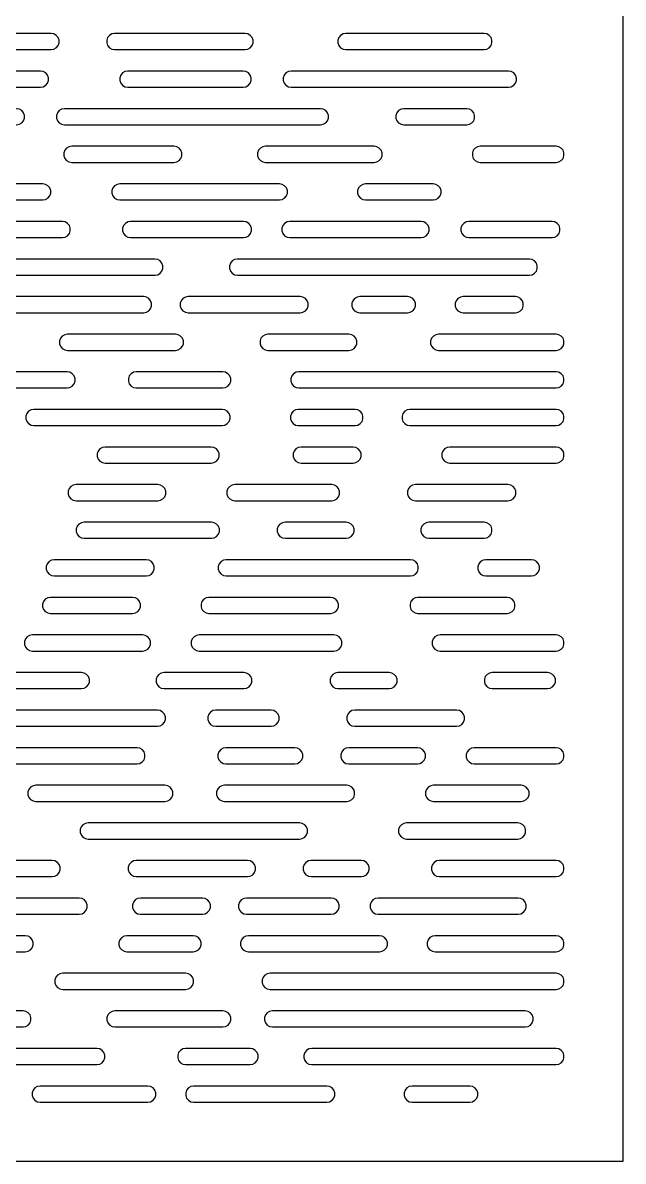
# Model space of a CAD drawing. Header units: millimetres. Extents: x 0 to 521, y 0 to 851.
# Drawn here: x 297.6 to 521, y 0 to 424 of the extents above; entities that cross this region are included whole.
import ezdxf

# ---------------------------------------------------------------- set-up
doc = ezdxf.new("R2010")
doc.units = ezdxf.units.MM
doc.layers.add('CUT_INSIDE', color=5, linetype='Continuous')
doc.layers.add('CUT_OUTSIDE', color=1, linetype='Continuous')

msp = doc.modelspace()

# ---------------------------------------------------------------- linework, layer by layer
at = {"layer": 'CUT_INSIDE'}
for points in [[(308.16, 420), (281.55, 420), (280.52, 419.82), (279.62, 419.3), (278.95, 418.5), (278.6, 417.52), (278.6, 416.48), (278.95, 415.5), (279.62, 414.7), (280.52, 414.18), (281.55, 414), (308.16, 414), (309.18, 414.18), (310.08, 414.7), (310.75, 415.5), (311.11, 416.48), (311.11, 417.52), (310.75, 418.5), (310.08, 419.3), (309.18, 419.82), (308.16, 420)], [(380.3, 420), (331.78, 420), (330.75, 419.82), (329.85, 419.3), (329.18, 418.5), (328.82, 417.52), (328.82, 416.48), (329.18, 415.5), (329.85, 414.7), (330.75, 414.18), (331.78, 414), (380.3, 414), (381.33, 414.18), (382.23, 414.7), (382.9, 415.5), (383.26, 416.48), (383.26, 417.52), (382.9, 418.5), (382.23, 419.3), (381.33, 419.82), (380.3, 420)], [(469.22, 420), (417.78, 420), (416.75, 419.82), (415.85, 419.3), (415.18, 418.5), (414.82, 417.52), (414.82, 416.48), (415.18, 415.5), (415.85, 414.7), (416.75, 414.18), (417.78, 414), (469.22, 414), (470.25, 414.18), (471.15, 414.7), (471.82, 415.5), (472.18, 416.48), (472.18, 417.52), (471.82, 418.5), (471.15, 419.3), (470.25, 419.82), (469.22, 420)], [(304.19, 406), (271.32, 406), (270.29, 405.82), (269.39, 405.3), (268.72, 404.5), (268.36, 403.52), (268.36, 402.48), (268.72, 401.5), (269.39, 400.7), (270.29, 400.18), (271.32, 400), (304.19, 400), (305.22, 400.18), (306.12, 400.7), (306.79, 401.5), (307.14, 402.48), (307.14, 403.52), (306.79, 404.5), (306.12, 405.3), (305.22, 405.82), (304.19, 406)], [(379.63, 406), (336.64, 406), (335.61, 405.82), (334.71, 405.3), (334.04, 404.5), (333.68, 403.52), (333.68, 402.48), (334.04, 401.5), (334.71, 400.7), (335.61, 400.18), (336.64, 400), (379.63, 400), (380.65, 400.18), (381.55, 400.7), (382.22, 401.5), (382.58, 402.48), (382.58, 403.52), (382.22, 404.5), (381.55, 405.3), (380.65, 405.82), (379.63, 406)], [(478.34, 406), (397.45, 406), (396.43, 405.82), (395.52, 405.3), (394.85, 404.5), (394.5, 403.52), (394.5, 402.48), (394.85, 401.5), (395.52, 400.7), (396.43, 400.18), (397.45, 400), (478.34, 400), (479.36, 400.18), (480.27, 400.7), (480.94, 401.5), (481.29, 402.48), (481.29, 403.52), (480.94, 404.5), (480.27, 405.3), (479.36, 405.82), (478.34, 406)], [(295.3, 392), (250.12, 392), (249.09, 391.82), (248.19, 391.3), (247.52, 390.5), (247.17, 389.52), (247.17, 388.48), (247.52, 387.5), (248.19, 386.7), (249.09, 386.18), (250.12, 386), (295.3, 386), (296.33, 386.18), (297.23, 386.7), (297.9, 387.5), (298.26, 388.48), (298.26, 389.52), (297.9, 390.5), (297.23, 391.3), (296.33, 391.82), (295.3, 392)], [(408.39, 392), (313.09, 392), (312.06, 391.82), (311.16, 391.3), (310.49, 390.5), (310.13, 389.52), (310.13, 388.48), (310.49, 387.5), (311.16, 386.7), (312.06, 386.18), (313.09, 386), (408.39, 386), (409.41, 386.18), (410.31, 386.7), (410.98, 387.5), (411.34, 388.48), (411.34, 389.52), (410.98, 390.5), (410.31, 391.3), (409.41, 391.82), (408.39, 392)], [(462.77, 392), (439.35, 392), (438.33, 391.82), (437.43, 391.3), (436.76, 390.5), (436.4, 389.52), (436.4, 388.48), (436.76, 387.5), (437.43, 386.7), (438.33, 386.18), (439.35, 386), (462.77, 386), (463.8, 386.18), (464.7, 386.7), (465.37, 387.5), (465.73, 388.48), (465.73, 389.52), (465.37, 390.5), (464.7, 391.3), (463.8, 391.82), (462.77, 392)], [(353.83, 378), (315.8, 378), (314.78, 377.82), (313.87, 377.3), (313.2, 376.5), (312.85, 375.52), (312.85, 374.48), (313.2, 373.5), (313.87, 372.7), (314.78, 372.18), (315.8, 372), (353.83, 372), (354.86, 372.18), (355.76, 372.7), (356.43, 373.5), (356.79, 374.48), (356.79, 375.52), (356.43, 376.5), (355.76, 377.3), (354.86, 377.82), (353.83, 378)], [(428.31, 378), (387.91, 378), (386.89, 377.82), (385.99, 377.3), (385.32, 376.5), (384.96, 375.52), (384.96, 374.48), (385.32, 373.5), (385.99, 372.7), (386.89, 372.18), (387.91, 372), (428.31, 372), (429.34, 372.18), (430.24, 372.7), (430.91, 373.5), (431.27, 374.48), (431.27, 375.52), (430.91, 376.5), (430.24, 377.3), (429.34, 377.82), (428.31, 378)], [(496, 378), (467.83, 378), (466.8, 377.82), (465.9, 377.3), (465.23, 376.5), (464.87, 375.52), (464.87, 374.48), (465.23, 373.5), (465.9, 372.7), (466.8, 372.18), (467.83, 372), (496, 372), (497.03, 372.18), (497.93, 372.7), (498.6, 373.5), (498.95, 374.48), (498.95, 375.52), (498.6, 376.5), (497.93, 377.3), (497.03, 377.82), (496, 378)], [(305.03, 364), (283.93, 364), (282.9, 363.82), (282, 363.3), (281.33, 362.5), (280.97, 361.52), (280.97, 360.48), (281.33, 359.5), (282, 358.7), (282.9, 358.18), (283.93, 358), (305.03, 358), (306.05, 358.18), (306.96, 358.7), (307.63, 359.5), (307.98, 360.48), (307.98, 361.52), (307.63, 362.5), (306.96, 363.3), (306.05, 363.82), (305.03, 364)], [(393.1, 364), (333.7, 364), (332.68, 363.82), (331.77, 363.3), (331.1, 362.5), (330.75, 361.52), (330.75, 360.48), (331.1, 359.5), (331.77, 358.7), (332.68, 358.18), (333.7, 358), (393.1, 358), (394.13, 358.18), (395.03, 358.7), (395.7, 359.5), (396.06, 360.48), (396.06, 361.52), (395.7, 362.5), (395.03, 363.3), (394.13, 363.82), (393.1, 364)], [(450.25, 364), (425.13, 364), (424.11, 363.82), (423.2, 363.3), (422.53, 362.5), (422.18, 361.52), (422.18, 360.48), (422.53, 359.5), (423.2, 358.7), (424.11, 358.18), (425.13, 358), (450.25, 358), (451.28, 358.18), (452.18, 358.7), (452.85, 359.5), (453.21, 360.48), (453.21, 361.52), (452.85, 362.5), (452.18, 363.3), (451.28, 363.82), (450.25, 364)], [(312.33, 350), (222.38, 350), (221.35, 349.82), (220.45, 349.3), (219.78, 348.5), (219.42, 347.52), (219.42, 346.48), (219.78, 345.5), (220.45, 344.7), (221.35, 344.18), (222.38, 344), (312.33, 344), (313.36, 344.18), (314.26, 344.7), (314.93, 345.5), (315.29, 346.48), (315.29, 347.52), (314.93, 348.5), (314.26, 349.3), (313.36, 349.82), (312.33, 350)], [(379.73, 350), (337.69, 350), (336.67, 349.82), (335.76, 349.3), (335.09, 348.5), (334.74, 347.52), (334.74, 346.48), (335.09, 345.5), (335.76, 344.7), (336.67, 344.18), (337.69, 344), (379.73, 344), (380.76, 344.18), (381.66, 344.7), (382.33, 345.5), (382.69, 346.48), (382.69, 347.52), (382.33, 348.5), (381.66, 349.3), (380.76, 349.82), (379.73, 350)], [(445.81, 350), (396.94, 350), (395.91, 349.82), (395.01, 349.3), (394.34, 348.5), (393.98, 347.52), (393.98, 346.48), (394.34, 345.5), (395.01, 344.7), (395.91, 344.18), (396.94, 344), (445.81, 344), (446.83, 344.18), (447.73, 344.7), (448.4, 345.5), (448.76, 346.48), (448.76, 347.52), (448.4, 348.5), (447.73, 349.3), (446.83, 349.82), (445.81, 350)], [(494.52, 350), (463.57, 350), (462.54, 349.82), (461.64, 349.3), (460.97, 348.5), (460.62, 347.52), (460.62, 346.48), (460.97, 345.5), (461.64, 344.7), (462.54, 344.18), (463.57, 344), (494.52, 344), (495.54, 344.18), (496.45, 344.7), (497.11, 345.5), (497.47, 346.48), (497.47, 347.52), (497.11, 348.5), (496.45, 349.3), (495.54, 349.82), (494.52, 350)], [(346.77, 336), (282.21, 336), (281.19, 335.82), (280.28, 335.3), (279.61, 334.5), (279.26, 333.52), (279.26, 332.48), (279.61, 331.5), (280.28, 330.7), (281.19, 330.18), (282.21, 330), (346.77, 330), (347.8, 330.18), (348.7, 330.7), (349.37, 331.5), (349.73, 332.48), (349.73, 333.52), (349.37, 334.5), (348.7, 335.3), (347.8, 335.82), (346.77, 336)], [(486.08, 336), (377.44, 336), (376.42, 335.82), (375.51, 335.3), (374.84, 334.5), (374.49, 333.52), (374.49, 332.48), (374.84, 331.5), (375.51, 330.7), (376.42, 330.18), (377.44, 330), (486.08, 330), (487.1, 330.18), (488.01, 330.7), (488.68, 331.5), (489.03, 332.48), (489.03, 333.52), (488.68, 334.5), (488.01, 335.3), (487.1, 335.82), (486.08, 336)], [(342.58, 322), (292.47, 322), (291.45, 321.82), (290.55, 321.3), (289.88, 320.5), (289.52, 319.52), (289.52, 318.48), (289.88, 317.5), (290.55, 316.7), (291.45, 316.18), (292.47, 316), (342.58, 316), (343.61, 316.18), (344.51, 316.7), (345.18, 317.5), (345.54, 318.48), (345.54, 319.52), (345.18, 320.5), (344.51, 321.3), (343.61, 321.82), (342.58, 322)], [(400.84, 322), (359.13, 322), (358.1, 321.82), (357.2, 321.3), (356.53, 320.5), (356.17, 319.52), (356.17, 318.48), (356.53, 317.5), (357.2, 316.7), (358.1, 316.18), (359.13, 316), (400.84, 316), (401.86, 316.18), (402.77, 316.7), (403.44, 317.5), (403.79, 318.48), (403.79, 319.52), (403.44, 320.5), (402.77, 321.3), (401.86, 321.82), (400.84, 322)], [(440.75, 322), (423, 322), (421.97, 321.82), (421.07, 321.3), (420.4, 320.5), (420.04, 319.52), (420.04, 318.48), (420.4, 317.5), (421.07, 316.7), (421.97, 316.18), (423, 316), (440.75, 316), (441.78, 316.18), (442.68, 316.7), (443.35, 317.5), (443.71, 318.48), (443.71, 319.52), (443.35, 320.5), (442.68, 321.3), (441.78, 321.82), (440.75, 322)], [(480.87, 322), (461.44, 322), (460.42, 321.82), (459.52, 321.3), (458.85, 320.5), (458.49, 319.52), (458.49, 318.48), (458.85, 317.5), (459.52, 316.7), (460.42, 316.18), (461.44, 316), (480.87, 316), (481.9, 316.18), (482.8, 316.7), (483.47, 317.5), (483.82, 318.48), (483.82, 319.52), (483.47, 320.5), (482.8, 321.3), (481.9, 321.82), (480.87, 322)], [(354.41, 308), (314.23, 308), (313.21, 307.82), (312.3, 307.3), (311.64, 306.5), (311.28, 305.52), (311.28, 304.48), (311.64, 303.5), (312.3, 302.7), (313.21, 302.18), (314.23, 302), (354.41, 302), (355.44, 302.18), (356.34, 302.7), (357.01, 303.5), (357.37, 304.48), (357.37, 305.52), (357.01, 306.5), (356.34, 307.3), (355.44, 307.82), (354.41, 308)], [(418.95, 308), (388.83, 308), (387.8, 307.82), (386.9, 307.3), (386.23, 306.5), (385.87, 305.52), (385.87, 304.48), (386.23, 303.5), (386.9, 302.7), (387.8, 302.18), (388.83, 302), (418.95, 302), (419.97, 302.18), (420.87, 302.7), (421.54, 303.5), (421.9, 304.48), (421.9, 305.52), (421.54, 306.5), (420.87, 307.3), (419.97, 307.82), (418.95, 308)], [(496, 308), (452.29, 308), (451.26, 307.82), (450.36, 307.3), (449.69, 306.5), (449.34, 305.52), (449.34, 304.48), (449.69, 303.5), (450.36, 302.7), (451.26, 302.18), (452.29, 302), (496, 302), (497.03, 302.18), (497.93, 302.7), (498.6, 303.5), (498.95, 304.48), (498.95, 305.52), (498.6, 306.5), (497.93, 307.3), (497.03, 307.82), (496, 308)], [(314.1, 294), (272.37, 294), (271.35, 293.82), (270.45, 293.3), (269.78, 292.5), (269.42, 291.52), (269.42, 290.48), (269.78, 289.5), (270.45, 288.7), (271.35, 288.18), (272.37, 288), (314.1, 288), (315.13, 288.18), (316.03, 288.7), (316.7, 289.5), (317.06, 290.48), (317.06, 291.52), (316.7, 292.5), (316.03, 293.3), (315.13, 293.82), (314.1, 294)], [(372.01, 294), (339.83, 294), (338.8, 293.82), (337.9, 293.3), (337.23, 292.5), (336.88, 291.52), (336.88, 290.48), (337.23, 289.5), (337.9, 288.7), (338.8, 288.18), (339.83, 288), (372.01, 288), (373.03, 288.18), (373.94, 288.7), (374.61, 289.5), (374.96, 290.48), (374.96, 291.52), (374.61, 292.5), (373.94, 293.3), (373.03, 293.82), (372.01, 294)], [(496, 294), (400.31, 294), (399.28, 293.82), (398.38, 293.3), (397.71, 292.5), (397.35, 291.52), (397.35, 290.48), (397.71, 289.5), (398.38, 288.7), (399.28, 288.18), (400.31, 288), (496, 288), (497.03, 288.18), (497.93, 288.7), (498.6, 289.5), (498.95, 290.48), (498.95, 291.52), (498.6, 292.5), (497.93, 293.3), (497.03, 293.82), (496, 294)], [(371.77, 280), (301.71, 280), (300.68, 279.82), (299.78, 279.3), (299.11, 278.5), (298.75, 277.52), (298.75, 276.48), (299.11, 275.5), (299.78, 274.7), (300.68, 274.18), (301.71, 274), (371.77, 274), (372.8, 274.18), (373.7, 274.7), (374.37, 275.5), (374.72, 276.48), (374.72, 277.52), (374.37, 278.5), (373.7, 279.3), (372.8, 279.82), (371.77, 280)], [(421.23, 280), (400.12, 280), (399.1, 279.82), (398.2, 279.3), (397.53, 278.5), (397.17, 277.52), (397.17, 276.48), (397.53, 275.5), (398.2, 274.7), (399.1, 274.18), (400.12, 274), (421.23, 274), (422.25, 274.18), (423.15, 274.7), (423.82, 275.5), (424.18, 276.48), (424.18, 277.52), (423.82, 278.5), (423.15, 279.3), (422.25, 279.82), (421.23, 280)], [(496, 280), (441.65, 280), (440.63, 279.82), (439.73, 279.3), (439.06, 278.5), (438.7, 277.52), (438.7, 276.48), (439.06, 275.5), (439.73, 274.7), (440.63, 274.18), (441.65, 274), (496, 274), (497.03, 274.18), (497.93, 274.7), (498.6, 275.5), (498.95, 276.48), (498.95, 277.52), (498.6, 278.5), (497.93, 279.3), (497.03, 279.82), (496, 280)], [(367.69, 266), (328.24, 266), (327.21, 265.82), (326.31, 265.3), (325.64, 264.5), (325.28, 263.52), (325.28, 262.48), (325.64, 261.5), (326.31, 260.7), (327.21, 260.18), (328.24, 260), (367.69, 260), (368.72, 260.18), (369.62, 260.7), (370.29, 261.5), (370.65, 262.48), (370.65, 263.52), (370.29, 264.5), (369.62, 265.3), (368.72, 265.82), (367.69, 266)], [(420.51, 266), (401.13, 266), (400.1, 265.82), (399.2, 265.3), (398.53, 264.5), (398.18, 263.52), (398.18, 262.48), (398.53, 261.5), (399.2, 260.7), (400.1, 260.18), (401.13, 260), (420.51, 260), (421.53, 260.18), (422.43, 260.7), (423.1, 261.5), (423.46, 262.48), (423.46, 263.52), (423.1, 264.5), (422.43, 265.3), (421.53, 265.82), (420.51, 266)], [(496, 266), (456.48, 266), (455.45, 265.82), (454.55, 265.3), (453.88, 264.5), (453.52, 263.52), (453.52, 262.48), (453.88, 261.5), (454.55, 260.7), (455.45, 260.18), (456.48, 260), (496, 260), (497.03, 260.18), (497.93, 260.7), (498.6, 261.5), (498.95, 262.48), (498.95, 263.52), (498.6, 264.5), (497.93, 265.3), (497.03, 265.82), (496, 266)], [(347.81, 252), (317.42, 252), (316.4, 251.82), (315.5, 251.3), (314.83, 250.5), (314.47, 249.52), (314.47, 248.48), (314.83, 247.5), (315.5, 246.7), (316.4, 246.18), (317.42, 246), (347.81, 246), (348.84, 246.18), (349.74, 246.7), (350.41, 247.5), (350.77, 248.48), (350.77, 249.52), (350.41, 250.5), (349.74, 251.3), (348.84, 251.82), (347.81, 252)], [(412.53, 252), (376.52, 252), (375.49, 251.82), (374.59, 251.3), (373.92, 250.5), (373.56, 249.52), (373.56, 248.48), (373.92, 247.5), (374.59, 246.7), (375.49, 246.18), (376.52, 246), (412.53, 246), (413.56, 246.18), (414.46, 246.7), (415.13, 247.5), (415.49, 248.48), (415.49, 249.52), (415.13, 250.5), (414.46, 251.3), (413.56, 251.82), (412.53, 252)], [(478.12, 252), (443.68, 252), (442.66, 251.82), (441.76, 251.3), (441.09, 250.5), (440.73, 249.52), (440.73, 248.48), (441.09, 247.5), (441.76, 246.7), (442.66, 246.18), (443.68, 246), (478.12, 246), (479.14, 246.18), (480.04, 246.7), (480.71, 247.5), (481.07, 248.48), (481.07, 249.52), (480.71, 250.5), (480.04, 251.3), (479.14, 251.82), (478.12, 252)], [(367.78, 238), (320.44, 238), (319.42, 237.82), (318.51, 237.3), (317.84, 236.5), (317.49, 235.52), (317.49, 234.48), (317.84, 233.5), (318.51, 232.7), (319.42, 232.18), (320.44, 232), (367.78, 232), (368.81, 232.18), (369.71, 232.7), (370.38, 233.5), (370.74, 234.48), (370.74, 235.52), (370.38, 236.5), (369.71, 237.3), (368.81, 237.82), (367.78, 238)], [(417.88, 238), (395.22, 238), (394.19, 237.82), (393.29, 237.3), (392.62, 236.5), (392.26, 235.52), (392.26, 234.48), (392.62, 233.5), (393.29, 232.7), (394.19, 232.18), (395.22, 232), (417.88, 232), (418.91, 232.18), (419.81, 232.7), (420.48, 233.5), (420.84, 234.48), (420.84, 235.52), (420.48, 236.5), (419.81, 237.3), (418.91, 237.82), (417.88, 238)], [(469.22, 238), (448.71, 238), (447.68, 237.82), (446.78, 237.3), (446.11, 236.5), (445.76, 235.52), (445.76, 234.48), (446.11, 233.5), (446.78, 232.7), (447.68, 232.18), (448.71, 232), (469.22, 232), (470.24, 232.18), (471.14, 232.7), (471.81, 233.5), (472.17, 234.48), (472.17, 235.52), (471.81, 236.5), (471.14, 237.3), (470.24, 237.82), (469.22, 238)], [(343.54, 224), (309.3, 224), (308.27, 223.82), (307.37, 223.3), (306.7, 222.5), (306.34, 221.52), (306.34, 220.48), (306.7, 219.5), (307.37, 218.7), (308.27, 218.18), (309.3, 218), (343.54, 218), (344.57, 218.18), (345.47, 218.7), (346.14, 219.5), (346.5, 220.48), (346.5, 221.52), (346.14, 222.5), (345.47, 223.3), (344.57, 223.82), (343.54, 224)], [(441.81, 224), (373.29, 224), (372.27, 223.82), (371.36, 223.3), (370.7, 222.5), (370.34, 221.52), (370.34, 220.48), (370.7, 219.5), (371.36, 218.7), (372.27, 218.18), (373.29, 218), (441.81, 218), (442.84, 218.18), (443.74, 218.7), (444.41, 219.5), (444.77, 220.48), (444.77, 221.52), (444.41, 222.5), (443.74, 223.3), (442.84, 223.82), (441.81, 224)], [(486.85, 224), (469.89, 224), (468.86, 223.82), (467.96, 223.3), (467.29, 222.5), (466.93, 221.52), (466.93, 220.48), (467.29, 219.5), (467.96, 218.7), (468.86, 218.18), (469.89, 218), (486.85, 218), (487.88, 218.18), (488.78, 218.7), (489.45, 219.5), (489.81, 220.48), (489.81, 221.52), (489.45, 222.5), (488.78, 223.3), (487.88, 223.82), (486.85, 224)], [(338.46, 210), (307.89, 210), (306.87, 209.82), (305.97, 209.3), (305.3, 208.5), (304.94, 207.52), (304.94, 206.48), (305.3, 205.5), (305.97, 204.7), (306.87, 204.18), (307.89, 204), (338.46, 204), (339.49, 204.18), (340.39, 204.7), (341.06, 205.5), (341.42, 206.48), (341.42, 207.52), (341.06, 208.5), (340.39, 209.3), (339.49, 209.82), (338.46, 210)], [(412.09, 210), (366.86, 210), (365.83, 209.82), (364.93, 209.3), (364.26, 208.5), (363.91, 207.52), (363.91, 206.48), (364.26, 205.5), (364.93, 204.7), (365.83, 204.18), (366.86, 204), (412.09, 204), (413.12, 204.18), (414.02, 204.7), (414.69, 205.5), (415.05, 206.48), (415.05, 207.52), (414.69, 208.5), (414.02, 209.3), (413.12, 209.82), (412.09, 210)], [(477.78, 210), (444.64, 210), (443.61, 209.82), (442.71, 209.3), (442.04, 208.5), (441.68, 207.52), (441.68, 206.48), (442.04, 205.5), (442.71, 204.7), (443.61, 204.18), (444.64, 204), (477.78, 204), (478.8, 204.18), (479.71, 204.7), (480.38, 205.5), (480.73, 206.48), (480.73, 207.52), (480.38, 208.5), (479.71, 209.3), (478.8, 209.82), (477.78, 210)], [(342.15, 196), (301.17, 196), (300.15, 195.82), (299.24, 195.3), (298.57, 194.5), (298.22, 193.52), (298.22, 192.48), (298.57, 191.5), (299.24, 190.7), (300.15, 190.18), (301.17, 190), (342.15, 190), (343.17, 190.18), (344.07, 190.7), (344.74, 191.5), (345.1, 192.48), (345.1, 193.52), (344.74, 194.5), (344.07, 195.3), (343.17, 195.82), (342.15, 196)], [(413.39, 196), (363.26, 196), (362.24, 195.82), (361.34, 195.3), (360.67, 194.5), (360.31, 193.52), (360.31, 192.48), (360.67, 191.5), (361.34, 190.7), (362.24, 190.18), (363.26, 190), (413.39, 190), (414.41, 190.18), (415.31, 190.7), (415.98, 191.5), (416.34, 192.48), (416.34, 193.52), (415.98, 194.5), (415.31, 195.3), (414.41, 195.82), (413.39, 196)], [(496, 196), (452.84, 196), (451.82, 195.82), (450.91, 195.3), (450.24, 194.5), (449.89, 193.52), (449.89, 192.48), (450.24, 191.5), (450.91, 190.7), (451.82, 190.18), (452.84, 190), (496, 190), (497.03, 190.18), (497.93, 190.7), (498.6, 191.5), (498.95, 192.48), (498.95, 193.52), (498.6, 194.5), (497.93, 195.3), (497.03, 195.82), (496, 196)], [(319.43, 182), (285.32, 182), (284.29, 181.82), (283.39, 181.3), (282.72, 180.5), (282.36, 179.52), (282.36, 178.48), (282.72, 177.5), (283.39, 176.7), (284.29, 176.18), (285.32, 176), (319.43, 176), (320.45, 176.18), (321.35, 176.7), (322.02, 177.5), (322.38, 178.48), (322.38, 179.52), (322.02, 180.5), (321.35, 181.3), (320.45, 181.82), (319.43, 182)], [(379.87, 182), (350.17, 182), (349.15, 181.82), (348.24, 181.3), (347.57, 180.5), (347.22, 179.52), (347.22, 178.48), (347.57, 177.5), (348.24, 176.7), (349.15, 176.18), (350.17, 176), (379.87, 176), (380.89, 176.18), (381.8, 176.7), (382.47, 177.5), (382.82, 178.48), (382.82, 179.52), (382.47, 180.5), (381.8, 181.3), (380.89, 181.82), (379.87, 182)], [(433.91, 182), (414.87, 182), (413.85, 181.82), (412.95, 181.3), (412.28, 180.5), (411.92, 179.52), (411.92, 178.48), (412.28, 177.5), (412.95, 176.7), (413.85, 176.18), (414.87, 176), (433.91, 176), (434.93, 176.18), (435.84, 176.7), (436.51, 177.5), (436.86, 178.48), (436.86, 179.52), (436.51, 180.5), (435.84, 181.3), (434.93, 181.82), (433.91, 182)], [(492.81, 182), (472.29, 182), (471.26, 181.82), (470.36, 181.3), (469.69, 180.5), (469.34, 179.52), (469.34, 178.48), (469.69, 177.5), (470.36, 176.7), (471.26, 176.18), (472.29, 176), (492.81, 176), (493.84, 176.18), (494.74, 176.7), (495.41, 177.5), (495.77, 178.48), (495.77, 179.52), (495.41, 180.5), (494.74, 181.3), (493.84, 181.82), (492.81, 182)], [(347.7, 168), (250.39, 168), (249.37, 167.82), (248.46, 167.3), (247.8, 166.5), (247.44, 165.52), (247.44, 164.48), (247.8, 163.5), (248.46, 162.7), (249.37, 162.18), (250.39, 162), (347.7, 162), (348.73, 162.18), (349.63, 162.7), (350.3, 163.5), (350.66, 164.48), (350.66, 165.52), (350.3, 166.5), (349.63, 167.3), (348.73, 167.82), (347.7, 168)], [(390, 168), (369.4, 168), (368.37, 167.82), (367.47, 167.3), (366.8, 166.5), (366.44, 165.52), (366.44, 164.48), (366.8, 163.5), (367.47, 162.7), (368.37, 162.18), (369.4, 162), (390, 162), (391.02, 162.18), (391.93, 162.7), (392.6, 163.5), (392.95, 164.48), (392.95, 165.52), (392.6, 166.5), (391.93, 167.3), (391.02, 167.82), (390, 168)], [(459.02, 168), (421.1, 168), (420.07, 167.82), (419.17, 167.3), (418.5, 166.5), (418.14, 165.52), (418.14, 164.48), (418.5, 163.5), (419.17, 162.7), (420.07, 162.18), (421.1, 162), (459.02, 162), (460.05, 162.18), (460.95, 162.7), (461.62, 163.5), (461.98, 164.48), (461.98, 165.52), (461.62, 166.5), (460.95, 167.3), (460.05, 167.82), (459.02, 168)], [(340.11, 154), (294.57, 154), (293.55, 153.82), (292.64, 153.3), (291.97, 152.5), (291.62, 151.52), (291.62, 150.48), (291.97, 149.5), (292.64, 148.7), (293.55, 148.18), (294.57, 148), (340.11, 148), (341.13, 148.18), (342.04, 148.7), (342.71, 149.5), (343.06, 150.48), (343.06, 151.52), (342.71, 152.5), (342.04, 153.3), (341.13, 153.82), (340.11, 154)], [(398.81, 154), (373.18, 154), (372.15, 153.82), (371.25, 153.3), (370.58, 152.5), (370.22, 151.52), (370.22, 150.48), (370.58, 149.5), (371.25, 148.7), (372.15, 148.18), (373.18, 148), (398.81, 148), (399.83, 148.18), (400.74, 148.7), (401.41, 149.5), (401.76, 150.48), (401.76, 151.52), (401.41, 152.5), (400.74, 153.3), (399.83, 153.82), (398.81, 154)], [(444.44, 154), (418.87, 154), (417.84, 153.82), (416.94, 153.3), (416.27, 152.5), (415.91, 151.52), (415.91, 150.48), (416.27, 149.5), (416.94, 148.7), (417.84, 148.18), (418.87, 148), (444.44, 148), (445.47, 148.18), (446.37, 148.7), (447.04, 149.5), (447.4, 150.48), (447.4, 151.52), (447.04, 152.5), (446.37, 153.3), (445.47, 153.82), (444.44, 154)], [(496, 154), (465.58, 154), (464.56, 153.82), (463.65, 153.3), (462.98, 152.5), (462.63, 151.52), (462.63, 150.48), (462.98, 149.5), (463.65, 148.7), (464.56, 148.18), (465.58, 148), (496, 148), (497.03, 148.18), (497.93, 148.7), (498.6, 149.5), (498.95, 150.48), (498.95, 151.52), (498.6, 152.5), (497.93, 153.3), (497.03, 153.82), (496, 154)], [(350.48, 140), (302.45, 140), (301.43, 139.82), (300.52, 139.3), (299.85, 138.5), (299.5, 137.52), (299.5, 136.48), (299.85, 135.5), (300.52, 134.7), (301.43, 134.18), (302.45, 134), (350.48, 134), (351.51, 134.18), (352.41, 134.7), (353.08, 135.5), (353.44, 136.48), (353.44, 137.52), (353.08, 138.5), (352.41, 139.3), (351.51, 139.82), (350.48, 140)], [(418.13, 140), (372.62, 140), (371.6, 139.82), (370.7, 139.3), (370.03, 138.5), (369.67, 137.52), (369.67, 136.48), (370.03, 135.5), (370.7, 134.7), (371.6, 134.18), (372.62, 134), (418.13, 134), (419.15, 134.18), (420.05, 134.7), (420.72, 135.5), (421.08, 136.48), (421.08, 137.52), (420.72, 138.5), (420.05, 139.3), (419.15, 139.82), (418.13, 140)], [(483.02, 140), (450.4, 140), (449.37, 139.82), (448.47, 139.3), (447.8, 138.5), (447.45, 137.52), (447.45, 136.48), (447.8, 135.5), (448.47, 134.7), (449.37, 134.18), (450.4, 134), (483.02, 134), (484.05, 134.18), (484.95, 134.7), (485.62, 135.5), (485.98, 136.48), (485.98, 137.52), (485.62, 138.5), (484.95, 139.3), (484.05, 139.82), (483.02, 140)], [(400.57, 126), (321.91, 126), (320.88, 125.82), (319.98, 125.3), (319.31, 124.5), (318.95, 123.52), (318.95, 122.48), (319.31, 121.5), (319.98, 120.7), (320.88, 120.18), (321.91, 120), (400.57, 120), (401.59, 120.18), (402.5, 120.7), (403.17, 121.5), (403.52, 122.48), (403.52, 123.52), (403.17, 124.5), (402.5, 125.3), (401.59, 125.82), (400.57, 126)], [(481.75, 126), (440.41, 126), (439.38, 125.82), (438.48, 125.3), (437.81, 124.5), (437.45, 123.52), (437.45, 122.48), (437.81, 121.5), (438.48, 120.7), (439.38, 120.18), (440.41, 120), (481.75, 120), (482.77, 120.18), (483.68, 120.7), (484.35, 121.5), (484.7, 122.48), (484.7, 123.52), (484.35, 124.5), (483.68, 125.3), (482.77, 125.82), (481.75, 126)], [(308.54, 112), (291.8, 112), (290.78, 111.82), (289.87, 111.3), (289.2, 110.5), (288.85, 109.52), (288.85, 108.48), (289.2, 107.5), (289.87, 106.7), (290.78, 106.18), (291.8, 106), (308.54, 106), (309.57, 106.18), (310.47, 106.7), (311.14, 107.5), (311.5, 108.48), (311.5, 109.52), (311.14, 110.5), (310.47, 111.3), (309.57, 111.82), (308.54, 112)], [(381.23, 112), (339.81, 112), (338.78, 111.82), (337.88, 111.3), (337.21, 110.5), (336.86, 109.52), (336.86, 108.48), (337.21, 107.5), (337.88, 106.7), (338.78, 106.18), (339.81, 106), (381.23, 106), (382.26, 106.18), (383.16, 106.7), (383.83, 107.5), (384.19, 108.48), (384.19, 109.52), (383.83, 110.5), (383.16, 111.3), (382.26, 111.82), (381.23, 112)], [(423.5, 112), (404.88, 112), (403.86, 111.82), (402.96, 111.3), (402.29, 110.5), (401.93, 109.52), (401.93, 108.48), (402.29, 107.5), (402.96, 106.7), (403.86, 106.18), (404.88, 106), (423.5, 106), (424.53, 106.18), (425.43, 106.7), (426.1, 107.5), (426.46, 108.48), (426.46, 109.52), (426.1, 110.5), (425.43, 111.3), (424.53, 111.82), (423.5, 112)], [(496, 112), (452.61, 112), (451.58, 111.82), (450.68, 111.3), (450.01, 110.5), (449.66, 109.52), (449.66, 108.48), (450.01, 107.5), (450.68, 106.7), (451.58, 106.18), (452.61, 106), (496, 106), (497.03, 106.18), (497.93, 106.7), (498.6, 107.5), (498.95, 108.48), (498.95, 109.52), (498.6, 110.5), (497.93, 111.3), (497.03, 111.82), (496, 112)], [(318.62, 98), (281.24, 98), (280.21, 97.82), (279.31, 97.3), (278.64, 96.5), (278.29, 95.52), (278.29, 94.48), (278.64, 93.5), (279.31, 92.7), (280.21, 92.18), (281.24, 92), (318.62, 92), (319.64, 92.18), (320.55, 92.7), (321.22, 93.5), (321.57, 94.48), (321.57, 95.52), (321.22, 96.5), (320.55, 97.3), (319.64, 97.82), (318.62, 98)], [(364.44, 98), (341.34, 98), (340.32, 97.82), (339.41, 97.3), (338.74, 96.5), (338.39, 95.52), (338.39, 94.48), (338.74, 93.5), (339.41, 92.7), (340.32, 92.18), (341.34, 92), (364.44, 92), (365.47, 92.18), (366.37, 92.7), (367.04, 93.5), (367.4, 94.48), (367.4, 95.52), (367.04, 96.5), (366.37, 97.3), (365.47, 97.82), (364.44, 98)], [(412.35, 98), (380.84, 98), (379.81, 97.82), (378.91, 97.3), (378.24, 96.5), (377.88, 95.52), (377.88, 94.48), (378.24, 93.5), (378.91, 92.7), (379.81, 92.18), (380.84, 92), (412.35, 92), (413.38, 92.18), (414.28, 92.7), (414.95, 93.5), (415.3, 94.48), (415.3, 95.52), (414.95, 96.5), (414.28, 97.3), (413.38, 97.82), (412.35, 98)], [(481.94, 98), (429.8, 98), (428.77, 97.82), (427.87, 97.3), (427.2, 96.5), (426.85, 95.52), (426.85, 94.48), (427.2, 93.5), (427.87, 92.7), (428.77, 92.18), (429.8, 92), (481.94, 92), (482.97, 92.18), (483.87, 92.7), (484.54, 93.5), (484.9, 94.48), (484.9, 95.52), (484.54, 96.5), (483.87, 97.3), (482.97, 97.82), (481.94, 98)], [(298.53, 84), (267.42, 84), (266.4, 83.82), (265.5, 83.3), (264.83, 82.5), (264.47, 81.52), (264.47, 80.48), (264.83, 79.5), (265.5, 78.7), (266.4, 78.18), (267.42, 78), (298.53, 78), (299.56, 78.18), (300.46, 78.7), (301.13, 79.5), (301.48, 80.48), (301.48, 81.52), (301.13, 82.5), (300.46, 83.3), (299.56, 83.82), (298.53, 84)], [(361.01, 84), (336.33, 84), (335.31, 83.82), (334.4, 83.3), (333.73, 82.5), (333.38, 81.52), (333.38, 80.48), (333.73, 79.5), (334.4, 78.7), (335.31, 78.18), (336.33, 78), (361.01, 78), (362.04, 78.18), (362.94, 78.7), (363.61, 79.5), (363.97, 80.48), (363.97, 81.52), (363.61, 82.5), (362.94, 83.3), (362.04, 83.82), (361.01, 84)], [(430.3, 84), (381.57, 84), (380.54, 83.82), (379.64, 83.3), (378.97, 82.5), (378.62, 81.52), (378.62, 80.48), (378.97, 79.5), (379.64, 78.7), (380.54, 78.18), (381.57, 78), (430.3, 78), (431.32, 78.18), (432.22, 78.7), (432.89, 79.5), (433.25, 80.48), (433.25, 81.52), (432.89, 82.5), (432.22, 83.3), (431.32, 83.82), (430.3, 84)], [(496, 84), (451.01, 84), (449.99, 83.82), (449.09, 83.3), (448.42, 82.5), (448.06, 81.52), (448.06, 80.48), (448.42, 79.5), (449.09, 78.7), (449.99, 78.18), (451.01, 78), (496, 78), (497.03, 78.18), (497.93, 78.7), (498.6, 79.5), (498.95, 80.48), (498.95, 81.52), (498.6, 82.5), (497.93, 83.3), (497.03, 83.82), (496, 84)], [(358.2, 70), (312.47, 70), (311.44, 69.82), (310.54, 69.3), (309.87, 68.5), (309.51, 67.52), (309.51, 66.48), (309.87, 65.5), (310.54, 64.7), (311.44, 64.18), (312.47, 64), (358.2, 64), (359.22, 64.18), (360.13, 64.7), (360.8, 65.5), (361.15, 66.48), (361.15, 67.52), (360.8, 68.5), (360.13, 69.3), (359.22, 69.82), (358.2, 70)], [(496, 70), (389.6, 70), (388.58, 69.82), (387.67, 69.3), (387, 68.5), (386.65, 67.52), (386.65, 66.48), (387, 65.5), (387.67, 64.7), (388.58, 64.18), (389.6, 64), (496, 64), (497.03, 64.18), (497.93, 64.7), (498.6, 65.5), (498.95, 66.48), (498.95, 67.52), (498.6, 68.5), (497.93, 69.3), (497.03, 69.82), (496, 70)], [(297.69, 56), (248.14, 56), (247.12, 55.82), (246.21, 55.3), (245.54, 54.5), (245.19, 53.52), (245.19, 52.48), (245.54, 51.5), (246.21, 50.7), (247.12, 50.18), (248.14, 50), (297.69, 50), (298.72, 50.18), (299.62, 50.7), (300.29, 51.5), (300.65, 52.48), (300.65, 53.52), (300.29, 54.5), (299.62, 55.3), (298.72, 55.82), (297.69, 56)], [(372.03, 56), (331.88, 56), (330.86, 55.82), (329.96, 55.3), (329.29, 54.5), (328.93, 53.52), (328.93, 52.48), (329.29, 51.5), (329.96, 50.7), (330.86, 50.18), (331.88, 50), (372.03, 50), (373.06, 50.18), (373.96, 50.7), (374.63, 51.5), (374.98, 52.48), (374.98, 53.52), (374.63, 54.5), (373.96, 55.3), (373.06, 55.82), (372.03, 56)], [(484.56, 56), (390.46, 56), (389.43, 55.82), (388.53, 55.3), (387.86, 54.5), (387.5, 53.52), (387.5, 52.48), (387.86, 51.5), (388.53, 50.7), (389.43, 50.18), (390.46, 50), (484.56, 50), (485.59, 50.18), (486.49, 50.7), (487.16, 51.5), (487.52, 52.48), (487.52, 53.52), (487.16, 54.5), (486.49, 55.3), (485.59, 55.82), (484.56, 56)], [(325.2, 42), (279.96, 42), (278.93, 41.82), (278.03, 41.3), (277.36, 40.5), (277, 39.52), (277, 38.48), (277.36, 37.5), (278.03, 36.7), (278.93, 36.18), (279.96, 36), (325.2, 36), (326.22, 36.18), (327.13, 36.7), (327.79, 37.5), (328.15, 38.48), (328.15, 39.52), (327.79, 40.5), (327.13, 41.3), (326.22, 41.82), (325.2, 42)], [(382.18, 42), (358.18, 42), (357.16, 41.82), (356.26, 41.3), (355.59, 40.5), (355.23, 39.52), (355.23, 38.48), (355.59, 37.5), (356.26, 36.7), (357.16, 36.18), (358.18, 36), (382.18, 36), (383.2, 36.18), (384.1, 36.7), (384.77, 37.5), (385.13, 38.48), (385.13, 39.52), (384.77, 40.5), (384.1, 41.3), (383.2, 41.82), (382.18, 42)], [(496, 42), (405.11, 42), (404.09, 41.82), (403.19, 41.3), (402.52, 40.5), (402.16, 39.52), (402.16, 38.48), (402.52, 37.5), (403.19, 36.7), (404.09, 36.18), (405.11, 36), (496, 36), (497.03, 36.18), (497.93, 36.7), (498.6, 37.5), (498.95, 38.48), (498.95, 39.52), (498.6, 40.5), (497.93, 41.3), (497.03, 41.82), (496, 42)], [(344.16, 28), (304.02, 28), (303, 27.82), (302.1, 27.3), (301.43, 26.5), (301.07, 25.52), (301.07, 24.48), (301.43, 23.5), (302.1, 22.7), (303, 22.18), (304.02, 22), (344.16, 22), (345.18, 22.18), (346.08, 22.7), (346.75, 23.5), (347.11, 24.48), (347.11, 25.52), (346.75, 26.5), (346.08, 27.3), (345.18, 27.82), (344.16, 28)], [(410.73, 28), (361.16, 28), (360.13, 27.82), (359.23, 27.3), (358.56, 26.5), (358.21, 25.52), (358.21, 24.48), (358.56, 23.5), (359.23, 22.7), (360.13, 22.18), (361.16, 22), (410.73, 22), (411.76, 22.18), (412.66, 22.7), (413.33, 23.5), (413.69, 24.48), (413.69, 25.52), (413.33, 26.5), (412.66, 27.3), (411.76, 27.82), (410.73, 28)], [(463.91, 28), (442.43, 28), (441.4, 27.82), (440.5, 27.3), (439.83, 26.5), (439.47, 25.52), (439.47, 24.48), (439.83, 23.5), (440.5, 22.7), (441.4, 22.18), (442.43, 22), (463.91, 22), (464.94, 22.18), (465.84, 22.7), (466.51, 23.5), (466.86, 24.48), (466.86, 25.52), (466.51, 26.5), (465.84, 27.3), (464.94, 27.82), (463.91, 28)]]:
    msp.add_lwpolyline(points, close=True, dxfattribs=at)
at = {"layer": 'CUT_OUTSIDE'}
msp.add_lwpolyline([(0, 841), (0, 0), (521, 0), (521, 841), (0, 841)], close=True, dxfattribs=at)

doc.saveas('drawing.dxf')
